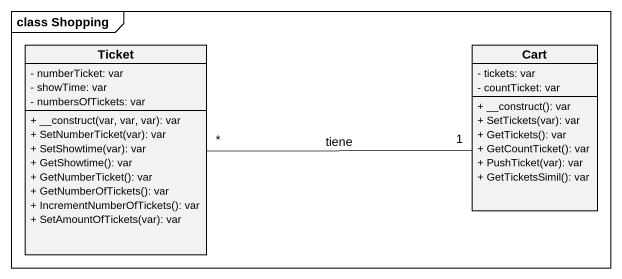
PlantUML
@startuml
mainframe class Shopping
hide circle
hide empty members
skinparam classAttributeIconSize 0
class Ticket {
  - numberTicket: var
  - showTime: var
  - numbersOfTickets: var
  + __construct(var, var, var): var
  + SetNumberTicket(var): var
  + SetShowtime(var): var
  + GetShowtime(): var
  + GetNumberTicket(): var
  + GetNumberOfTickets(): var
  + IncrementNumberOfTickets(): var
  + SetAmountOfTickets(var): var
}
class Cart {
  - tickets: var
  - countTicket: var
  + __construct(): var
  + SetTickets(var): var
  + GetTickets(): var
  + GetCountTicket(): var
  + PushTicket(var): var
  + GetTicketsSimil(): var
}
Ticket "*" -right- "1" Cart : tiene
@enduml
